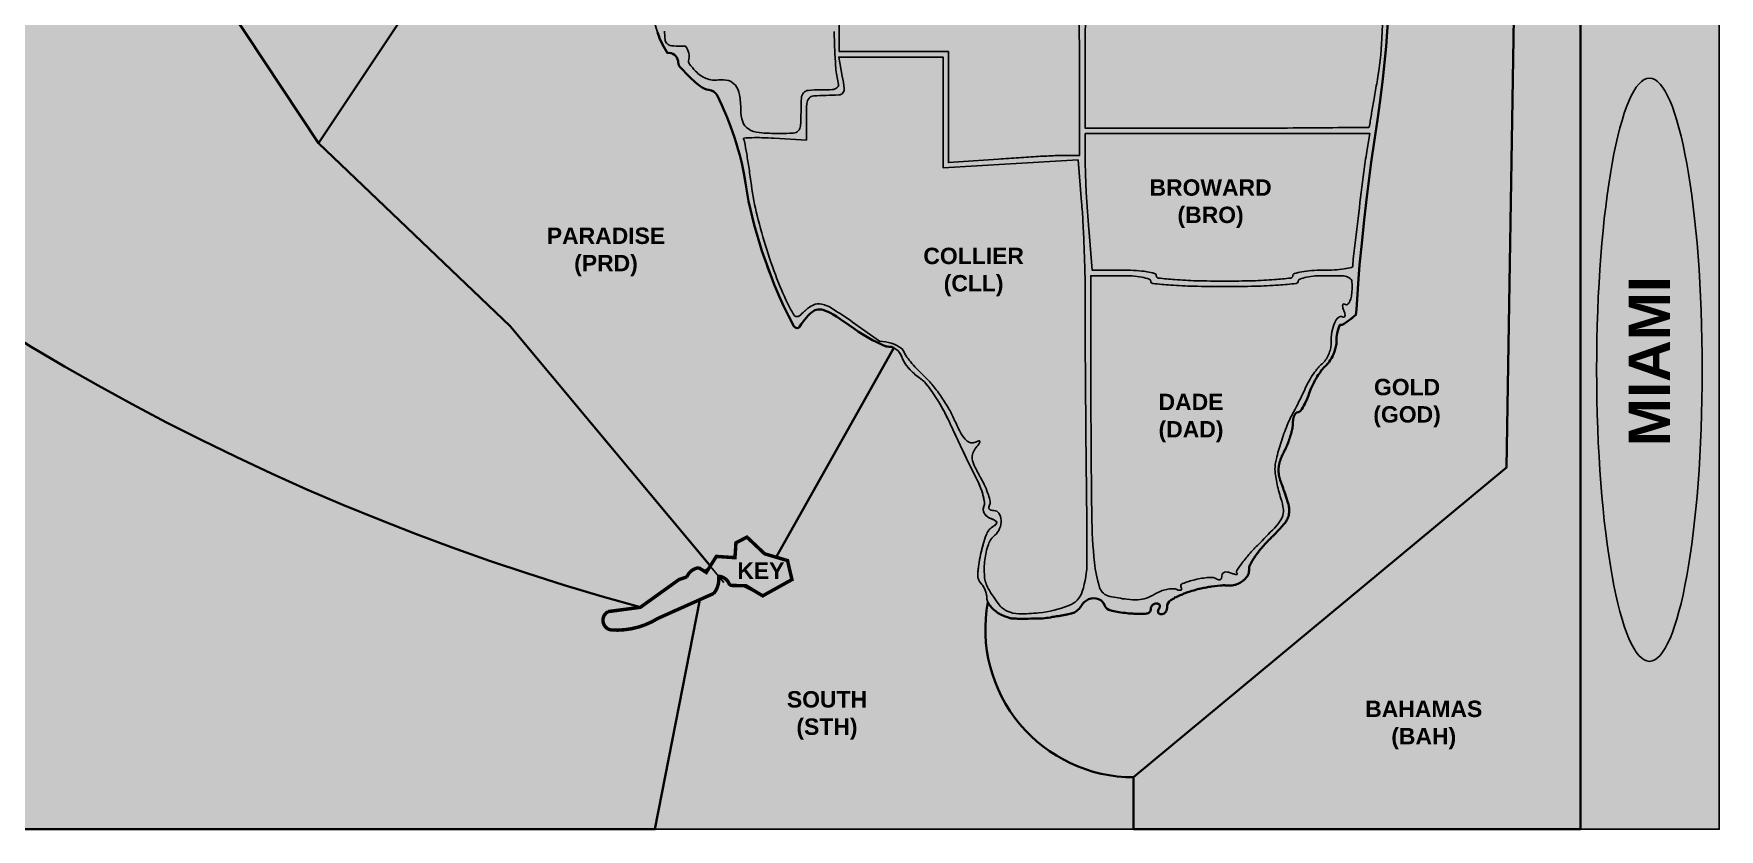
# Model space of a CAD drawing. Extents: x 472.3 to 496.5, y 396.9 to 416.9.
# Drawn here: x 484.22 to 496.44, y 396.87 to 402.64 of the extents above; entities that cross this region are included whole.
import ezdxf

# ---------------------------------------------------------------- set-up
doc = ezdxf.new("R2010")
doc.units = 0
doc.header["$MEASUREMENT"] = 0

msp = doc.modelspace()

# ---------------------------------------------------------------- hatches: boundary and pattern name
at = {"linetype": 'Continuous', "true_color": 0x000000}
h = msp.add_hatch(color=18, dxfattribs=at)
h.dxf.hatch_style = 1
h.paths.add_polyline_path([(473.446, 416.87), (472.439, 416.87), (472.439, 410.203), (473.446, 410.203)])
edge = h.paths.add_edge_path(flags=16)
edge.add_ellipse((472.951, 413.537), major_axis=(0, 2.115), ratio=0.180976, start_angle=0, end_angle=360)
h.paths.add_polyline_path([(496.439, 416.87), (495.433, 416.87), (495.433, 410.203), (496.439, 410.203)])
h.paths.add_polyline_path([(496.439, 410.203), (495.433, 410.203), (495.433, 403.537), (496.439, 403.537)])
h.paths.add_polyline_path([(473.446, 410.203), (472.439, 410.203), (472.439, 403.537), (473.446, 403.537)])
h.paths.add_polyline_path([(473.446, 403.537), (472.439, 403.537), (472.439, 396.87), (473.446, 396.87)])
h.paths.add_polyline_path([(496.439, 403.537), (495.433, 403.537), (495.433, 396.87), (496.439, 396.87)])
at = {"linetype": 'Continuous', "true_color": 0xadddf7}
h = msp.add_hatch(color=141, dxfattribs=at)
h.dxf.hatch_style = 1
h.paths.add_polyline_path([(472.439, 416.87), (496.439, 416.87), (496.439, 396.87), (472.439, 396.87)])
at = {"linetype": 'Continuous', "true_color": 0xf38a72}
h = msp.add_hatch(color=11, dxfattribs=at)
h.dxf.hatch_style = 1
edge = h.paths.add_edge_path()
edge.add_arc((492.335, 400.846), 0.0176, 179.9999, 263.9734)
edge.add_arc((492.765, 404.915), 4.109, 263.9733, 265.7637)
edge.add_arc((492.703, 404.087), 3.279, 265.7636, 268.7073)
edge.add_arc((492.852, 410.694), 9.888, 268.7074, 270)
edge.add_arc((492.852, 410.694), 9.888, 270, 271.2926)
edge.add_arc((493.001, 404.087), 3.279, 271.2927, 274.2364)
edge.add_arc((492.94, 404.915), 4.109, 274.2363, 276.0267)
edge.add_arc((493.37, 400.846), 0.0176, 276.0266, 360.0001)
edge.add_arc((493.404, 400.846), 0.0163, 108.4442, 180, ccw=False)
edge.add_arc((493.522, 400.49), 0.391, 101.275, 108.4443, ccw=False)
edge.add_arc((493.55, 400.352), 0.533, 94.3013, 101.275, ccw=False)
edge.add_arc((493.586, 399.87), 1.016, 90, 94.3013, ccw=False)
edge.add_arc((493.586, 397.273), 3.613, 87.964, 90, ccw=False)
edge.add_arc((493.711, 400.795), 0.0887, 58.5528, 87.9641, ccw=False)
edge.add_arc((493.737, 400.837), 0.0386, 4.446, 58.5528, ccw=False)
edge.add_arc((493.315, 400.804), 0.462, -4.3574, 4.446, ccw=False)
edge.add_arc((493.446, 400.794), 0.331, 348.1299, 355.6426, ccw=False)
edge.add_arc((493.642, 400.753), 0.13, 333.0858, 348.1299, ccw=False)
edge.add_arc((493.716, 400.716), 0.0476, 306.1882, 333.0858, ccw=False)
edge.add_arc((493.736, 400.688), 0.0136, 238.2827, 306.1882, ccw=False)
edge.add_arc((493.717, 400.657), 0.023, 58.2824, 91.352)
edge.add_arc((493.716, 400.672), 0.00779, 91.3519, 164.8277)
edge.add_arc((493.74, 400.666), 0.0324, 164.8279, 193.8806)
edge.add_arc((493.921, 400.711), 0.218, 193.8806, 200.9936)
edge.add_arc((493.527, 400.56), 0.203, 13.668, 20.9936, ccw=False)
edge.add_arc((493.686, 400.598), 0.0397, -10.9005, 13.668, ccw=False)
edge.add_arc((493.717, 400.592), 0.00827, 282.3893, 349.0994, ccw=False)
edge.add_arc((493.716, 400.598), 0.0145, 238.2825, 282.3893, ccw=False)
edge.add_arc((493.695, 400.565), 0.0252, 58.2826, 131.5637)
edge.add_arc((493.749, 400.504), 0.107, 131.5636, 156.8743)
edge.add_arc((493.906, 400.436), 0.278, 156.8743, 171.5394)
edge.add_arc((494.205, 400.392), 0.58, 171.5394, 180)
edge.add_arc((493.466, 400.392), 0.159, -14.1685, 0.0001, ccw=False)
edge.add_arc((493.379, 400.414), 0.249, 335.7176, 345.8315, ccw=False)
edge.add_arc((493.385, 400.411), 0.243, 325.5024, 335.7177, ccw=False)
edge.add_arc((493.473, 400.35), 0.135, 309.6696, 325.5024, ccw=False)
edge.add_arc((493.695, 400.083), 0.213, 129.6696, 140.7392)
edge.add_arc((494.055, 399.789), 0.678, 140.7391, 145.4127)
edge.add_arc((494.113, 399.749), 0.748, 145.4127, 149.9848)
edge.add_arc((493.956, 399.839), 0.567, 149.9847, 155.6134)
edge.add_arc((490.413, 401.445), 3.323, 334.6657, 335.6134, ccw=False)
edge.add_arc((489.888, 401.694), 3.905, 333.826, 334.6657, ccw=False)
edge.add_arc((490.25, 401.516), 3.501, 332.9826, 333.826, ccw=False)
edge.add_arc((492.674, 400.28), 0.78, 330.4113, 332.9826, ccw=False)
edge.add_arc((494.023, 399.514), 0.772, 150.4112, 158.1778)
edge.add_arc((495.079, 399.091), 1.909, 158.1778, 162.1262)
edge.add_arc((495.107, 399.082), 1.938, 162.1262, 165.8423)
edge.add_arc((493.53, 399.48), 0.312, 165.8423, 180.1709)
edge.add_arc((493.492, 399.48), 0.273, 180.171, 188.4393)
edge.add_arc((494.248, 399.592), 1.039, 188.4393, 191.5033)
edge.add_arc((494.364, 399.615), 1.156, 191.5034, 194.5213)
edge.add_arc((494.146, 399.559), 0.932, 194.5213, 198.0697)
edge.add_arc((492.854, 399.137), 0.428, 6.8601, 18.0696, ccw=False)
edge.add_arc((493.175, 399.176), 0.105, -25.0726, 6.86, ccw=False)
edge.add_arc((493.053, 399.233), 0.239, 317.0108, 334.9275, ccw=False)
edge.add_arc((489.682, 402.375), 4.848, 315, 317.0108, ccw=False)
edge.add_arc((494.567, 397.49), 2.061, 135, 137.9133)
edge.add_arc((493.823, 398.162), 1.059, 137.9133, 142.7091)
edge.add_arc((493.829, 398.157), 1.066, 142.709, 146.4318)
edge.add_arc((492.953, 398.739), 0.0149, 146.4317, 225.0001)
edge.add_arc((492.936, 398.722), 0.0089, -4.288, 44.9999, ccw=False)
edge.add_arc((492.941, 398.722), 0.00414, 270.0083, 355.712, ccw=False)
edge.add_arc((492.941, 398.772), 0.0544, 253.1886, 270.0084, ccw=False)
edge.add_arc((493.029, 399.062), 0.358, 249.0064, 253.1887, ccw=False)
edge.add_arc((492.851, 398.598), 0.139, 69.0063, 80.7845)
edge.add_arc((492.865, 398.687), 0.049, 80.7844, 106.4025)
edge.add_arc((492.859, 398.71), 0.0257, 106.4026, 144.5034)
edge.add_arc((492.861, 398.708), 0.0282, 144.5033, 180)
edge.add_arc((492.783, 398.708), 0.0492, 341.012, 360, ccw=False)
edge.add_arc((492.811, 398.699), 0.0203, 304.2719, 341.0119, ccw=False)
edge.add_arc((492.813, 398.696), 0.0169, 263.0181, 304.272, ccw=False)
edge.add_arc((492.815, 398.712), 0.0335, 238.2825, 263.018, ccw=False)
edge.add_arc((492.749, 398.606), 0.0918, 58.2825, 95.3699)
edge.add_arc((492.81, 397.957), 0.744, 95.37, 103.3176)
edge.add_arc((492.79, 398.038), 0.66, 103.3176, 111.5592)
edge.add_arc((492.555, 398.633), 0.0202, 111.5591, 211.7175)
edge.add_arc((492.521, 398.612), 0.0196, -2.028, 31.7173, ccw=False)
edge.add_arc((492.534, 398.612), 0.0073, 287.9068, 357.9723, ccw=False)
edge.add_arc((492.528, 398.63), 0.0264, 257.4389, 287.9066, ccw=False)
edge.add_arc((492.555, 398.75), 0.15, 249.0063, 257.439, ccw=False)
edge.add_arc((492.475, 398.544), 0.0714, 69.0064, 92.6439)
edge.add_arc((492.483, 398.384), 0.232, 92.6439, 102.4751)
edge.add_arc((492.493, 398.338), 0.279, 102.475, 111.6537)
edge.add_arc((492.489, 398.347), 0.269, 111.6537, 121.0936)
edge.add_arc((492.17, 398.876), 0.349, 289.4199, 301.0936, ccw=False)
edge.add_arc((492.212, 398.758), 0.223, 273.0961, 289.4199, ccw=False)
edge.add_arc((492.202, 398.934), 0.4, 261.7943, 273.096, ccw=False)
edge.add_arc((492.495, 400.966), 2.453, 258.8355, 261.7943, ccw=False)
edge.add_arc((492.039, 398.654), 0.0962, 197.7905, 258.8355, ccw=False)
edge.add_arc((492.797, 398.897), 0.892, 185.8775, 197.7905, ccw=False)
edge.add_arc((495.705, 399.196), 3.815, 180.7666, 185.8775, ccw=False)
edge.add_arc((558.553, 400.037), 66.67, 180.13082, 180.76657, ccw=False)
edge.add_line((491.884, 399.885), (491.882, 400.885))
edge.add_line((491.882, 400.885), (492.1, 400.885))
edge.add_arc((492.1, 399.663), 1.222, 86.0802, 90, ccw=False)
edge.add_arc((492.14, 400.247), 0.637, 79.6951, 86.0803, ccw=False)
edge.add_arc((492.164, 400.382), 0.5, 73.5129, 79.6952, ccw=False)
edge.add_arc((492.301, 400.846), 0.0162, 0, 73.513, ccw=False)
edge = h.paths.add_edge_path()
edge.add_arc((497.587, 401.165), 3.754, 170.4694, 172.746)
edge.add_arc((544.976, 395.133), 51.526, 172.746, 173.0815)
edge.add_arc((602.941, 388.1), 109.916, 173.08147, 173.24694)
edge.add_arc((494.369, 400.956), 0.586, 173.247, 180)
edge.add_arc((493.771, 400.956), 0.0124, 282.043, 359.9999, ccw=False)
edge.add_arc((493.61, 401.713), 0.787, 278.0334, 282.043, ccw=False)
edge.add_arc((493.606, 401.737), 0.811, 273.038, 278.0334, ccw=False)
edge.add_arc((493.566, 402.502), 1.576, 269.9999, 273.038, ccw=False)
edge.add_arc((493.566, 399.703), 1.222, 90, 93.9198)
edge.add_arc((493.526, 400.287), 0.637, 93.9197, 100.3049)
edge.add_arc((493.501, 400.422), 0.5, 100.3048, 106.4871)
edge.add_arc((493.364, 400.885), 0.0162, 106.487, 180)
edge.add_arc((493.33, 400.885), 0.0175, 276.6, 359.9999, ccw=False)
edge.add_arc((492.946, 404.206), 3.36, 274.5739, 276.6001, ccw=False)
edge.add_arc((492.988, 403.681), 2.834, 271.4143, 274.5739, ccw=False)
edge.add_arc((492.852, 409.173), 8.327, 270, 271.4143, ccw=False)
edge.add_arc((492.852, 409.173), 8.327, 268.5857, 270, ccw=False)
edge.add_arc((492.717, 403.681), 2.834, 265.4261, 268.5857, ccw=False)
edge.add_arc((492.759, 404.206), 3.36, 263.3999, 265.4261, ccw=False)
edge.add_arc((492.375, 400.885), 0.0175, 180.0001, 263.4, ccw=False)
edge.add_arc((492.341, 400.885), 0.0162, 0.0001, 74.6433)
edge.add_arc((492.191, 400.341), 0.581, 74.6432, 80.3049)
edge.add_arc((492.169, 400.209), 0.715, 80.3049, 86.3482)
edge.add_arc((492.125, 399.524), 1.401, 86.3483, 90)
edge.add_line((492.125, 400.925), (491.893, 400.925))
edge.add_line((491.893, 400.925), (491.868, 401.228))
edge.add_arc((499.037, 401.834), 7.195, 183.7925, 184.8318, ccw=False)
edge.add_arc((501.536, 402), 9.7, 182.9617, 183.7925, ccw=False)
edge.add_arc((500.721, 401.958), 8.883, 182.1221, 182.9618, ccw=False)
edge.add_arc((494.399, 401.724), 2.557, 180, 182.122, ccw=False)
edge.add_line((491.842, 401.724), (491.842, 401.916))
edge.add_line((491.842, 401.916), (492.874, 401.916))
edge.add_line((492.874, 401.916), (493.906, 401.916))
edge.add_line((493.906, 401.916), (493.884, 401.787))
edge = h.paths.add_edge_path()
edge.add_line((491.842, 400.41), (491.849, 399.489))
edge.add_arc((452.616, 398.808), 39.239, 0.0001, 0.9938, ccw=False)
edge.add_arc((491.171, 398.808), 0.685, -18.1388, 0.0002, ccw=False)
edge.add_arc((491.665, 398.646), 0.165, 291.0004, 341.8613, ccw=False)
edge.add_arc((491.419, 399.287), 0.851, 275.8926, 291.0004, ccw=False)
edge.add_arc((491.364, 399.817), 1.384, 269.8775, 275.8926, ccw=False)
edge.add_arc((491.361, 398.627), 0.194, 244.2807, 269.8775, ccw=False)
edge.add_arc((491.354, 398.611), 0.176, 216.9274, 244.2807, ccw=False)
edge.add_arc((492.049, 399.134), 1.046, 209.5995, 216.9274, ccw=False)
edge.add_arc((491.325, 398.723), 0.214, 184.8195, 209.5994, ccw=False)
edge.add_arc((491.688, 398.753), 0.578, 173.0188, 184.8195, ccw=False)
edge.add_arc((491.671, 398.755), 0.56, 161.1666, 173.0188, ccw=False)
edge.add_arc((491.282, 398.888), 0.149, 129.4822, 161.1666, ccw=False)
edge.add_arc((491.108, 399.099), 0.123, 309.4822, 337.5356)
edge.add_arc((491.088, 399.107), 0.145, 337.5357, 362.3758)
edge.add_arc((491.14, 399.109), 0.0935, 2.3758, 34.661)
edge.add_arc((491.179, 399.136), 0.0453, 34.661, 90.0001)
edge.add_arc((491.179, 399.246), 0.0641, 252.5139, 270, ccw=False)
edge.add_arc((491.168, 399.209), 0.0253, 217.5415, 252.5138, ccw=False)
edge.add_arc((491.162, 399.205), 0.0187, 175.2899, 217.5416, ccw=False)
edge.add_arc((491.178, 399.204), 0.0341, 148.2825, 175.29, ccw=False)
edge.add_arc((491.12, 399.239), 0.0341, 328.2826, 371.3432)
edge.add_arc((490.714, 399.158), 0.447, 11.3431, 17.8955)
edge.add_arc((490.612, 399.125), 0.555, 17.8955, 24.4747)
edge.add_arc((490.361, 399.011), 0.831, 24.4748, 29.3373)
edge.add_arc((492.505, 400.216), 1.629, 205.9127, 209.3373, ccw=False)
edge.add_arc((491.214, 399.589), 0.193, 189.4663, 205.9126, ccw=False)
edge.add_arc((491.105, 399.57), 0.0824, 161.0468, 189.4663, ccw=False)
edge.add_arc((491.145, 399.556), 0.126, 140.3098, 161.0468, ccw=False)
edge.add_arc((489.934, 400.562), 1.449, 320.3098, 322.1052)
edge.add_arc((491.067, 399.68), 0.0125, 322.1052, 375.0484)
edge.add_arc((491.074, 399.681), 0.00567, 15.0483, 107.6754)
edge.add_arc((491.26, 399.098), 0.618, 107.6755, 110.9936)
edge.add_arc((491.022, 399.717), 0.0451, 247.1145, 290.9936, ccw=False)
edge.add_arc((491.04, 399.759), 0.0906, 221.0378, 247.1146, ccw=False)
edge.add_arc((491.174, 399.875), 0.268, 207.4248, 221.0378, ccw=False)
edge.add_arc((492.306, 400.463), 1.543, 203.6997, 207.4248, ccw=False)
edge.add_arc((490.168, 399.524), 0.792, 23.6998, 30.4056)
edge.add_arc((489.655, 399.223), 1.386, 30.4055, 34.8138)
edge.add_arc((489.686, 399.245), 1.349, 34.8137, 39.2524)
edge.add_arc((490.256, 399.71), 0.613, 39.2524, 47.2607)
edge.add_arc((491.495, 401.051), 1.213, 223.7834, 227.2608, ccw=False)
edge.add_arc((491.219, 400.787), 0.831, 219.1657, 223.7834, ccw=False)
edge.add_arc((491.168, 400.746), 0.766, 215.0683, 219.1656, ccw=False)
edge.add_arc((490.125, 400.106), 0.462, 25.5445, 32.5753)
edge.add_arc((490.346, 400.124), 0.286, 53.9497, 89.1192)
edge.add_line((490.35, 400.41), (490.155, 400.549))
edge.add_arc((488.243, 397.859), 3.3, 54.5882, 57.5993)
edge.add_arc((489.876, 400.433), 0.252, 57.5993, 77.3558)
edge.add_arc((489.91, 400.586), 0.0953, 77.3559, 115.1812)
edge.add_arc((489.966, 400.467), 0.227, 115.1812, 135)
edge.add_arc((489.445, 400.988), 0.511, 309.5418, 315, ccw=False)
edge.add_arc((489.752, 400.616), 0.0278, 264.1864, 309.5418, ccw=False)
edge.add_arc((489.752, 400.612), 0.0244, 214.3914, 264.1863, ccw=False)
edge.add_arc((490.049, 400.816), 0.384, 207.7149, 214.3914, ccw=False)
edge.add_arc((491.455, 401.554), 1.973, 201.4397, 207.715, ccw=False)
edge.add_arc((493.163, 402.225), 3.807, 197.6027, 201.4397, ccw=False)
edge.add_arc((493.204, 402.238), 3.851, 193.7784, 197.6027, ccw=False)
edge.add_arc((491.579, 401.84), 2.178, 187.9183, 193.7784, ccw=False)
edge.add_arc((478.765, 400.057), 10.76, 7.9184, 8.5766)
edge.add_arc((483.25, 400.734), 6.225, 8.5766, 9.5683)
edge.add_arc((476.733, 399.635), 12.833, 9.5683, 9.9794)
edge.add_arc((489.327, 401.851), 0.0458, 9.9793, 31.9459)
edge.add_arc((489.37, 401.878), 0.00498, 94.0976, 211.946, ccw=False)
edge.add_arc((489.47, 400.483), 1.404, 91.8133, 94.0975, ccw=False)
edge.add_arc((489.466, 400.621), 1.266, 88.5241, 91.8133, ccw=False)
edge.add_arc((489.426, 399.066), 2.821, 86.7173, 88.5242, ccw=False)
edge.add_line((489.587, 401.882), (489.821, 401.869))
edge.add_line((489.821, 401.869), (489.821, 402.031))
edge.add_arc((491.535, 402.031), 1.713, 176.544, 180, ccw=False)
edge.add_arc((489.887, 402.131), 0.0625, 138.5487, 176.5441, ccw=False)
edge.add_arc((489.879, 402.138), 0.0517, 94.8558, 138.5487, ccw=False)
edge.add_arc((489.964, 401.129), 1.064, 90.0001, 94.8557, ccw=False)
edge.add_arc((489.964, 403.686), 1.493, 270, 273.5299)
edge.add_arc((490.054, 402.238), 0.0421, 273.5299, 319.829)
edge.add_arc((490.054, 402.237), 0.0411, 319.8291, 366.9531)
edge.add_arc((488.693, 402.071), 1.413, 6.9532, 10.6253)
edge.add_line((490.081, 402.332), (490.055, 402.47))
edge.add_line((490.055, 402.47), (490.434, 402.47))
edge.add_line((490.434, 402.47), (490.812, 402.47))
edge.add_line((490.812, 402.47), (490.812, 402.069))
edge.add_line((490.812, 402.069), (490.812, 401.668))
edge.add_line((490.812, 401.668), (491.301, 401.697))
edge.add_line((491.301, 401.697), (491.79, 401.725))
edge.add_line((491.79, 401.725), (491.816, 401.418))
edge.add_arc((486.96, 401.008), 4.873, 3.1505, 4.8317, ccw=False)
edge.add_arc((480.454, 400.649), 11.389, 2.2589, 3.1505, ccw=False)
edge.add_arc((480.133, 400.637), 11.71, 1.3721, 2.259, ccw=False)
edge.add_arc((485.304, 400.761), 6.538, 0, 1.3721, ccw=False)
edge.add_line((491.842, 400.761), (491.842, 400.41))
h = msp.add_hatch(color=11, dxfattribs=at)
h.dxf.hatch_style = 1
edge = h.paths.add_edge_path()
edge.add_ellipse((495.933, 400.203), major_axis=(0, 2.115), ratio=0.180976, start_angle=0, end_angle=360)
at = {"linetype": 'Continuous', "true_color": 0xf8d731}
h = msp.add_hatch(color=40, dxfattribs=at)
h.dxf.hatch_style = 1
h.paths.add_polyline_path([(493.289, 401.508), (493.442, 401.508), (493.489, 401.654), (493.537, 401.508), (493.69, 401.508), (493.566, 401.418), (493.613, 401.273), (493.489, 401.363), (493.365, 401.273), (493.413, 401.418)])
at = {"linetype": 'Continuous', "true_color": 0x000000}
h = msp.add_hatch(color=18, dxfattribs=at)
h.dxf.hatch_style = 1
h.paths.add_polyline_path([(493.489, 401.576), (493.519, 401.485), (493.615, 401.485), (493.537, 401.429), (493.567, 401.338), (493.489, 401.394), (493.412, 401.338), (493.441, 401.429), (493.364, 401.485), (493.46, 401.485)])
at = {"linetype": 'Continuous', "true_color": 0xf8d731}
h = msp.add_hatch(color=40, dxfattribs=at)
h.dxf.hatch_style = 1
h.paths.add_polyline_path([(489.559, 401.325), (489.712, 401.325), (489.759, 401.471), (489.807, 401.325), (489.96, 401.325), (489.836, 401.235), (489.883, 401.09), (489.759, 401.179), (489.635, 401.089), (489.683, 401.235)])
at = {"linetype": 'Continuous', "true_color": 0x000000}
h = msp.add_hatch(color=18, dxfattribs=at)
h.dxf.hatch_style = 1
h.paths.add_polyline_path([(489.759, 401.393), (489.789, 401.302), (489.885, 401.302), (489.807, 401.245), (489.837, 401.154), (489.759, 401.211), (489.682, 401.154), (489.711, 401.245), (489.634, 401.302), (489.73, 401.302)])
at = {"linetype": 'Continuous', "true_color": 0xf8d731}
h = msp.add_hatch(color=40, dxfattribs=at)
h.dxf.hatch_style = 1
h.paths.add_polyline_path([(493.06, 400.559), (493.213, 400.559), (493.261, 400.704), (493.308, 400.559), (493.461, 400.559), (493.337, 400.469), (493.384, 400.323), (493.261, 400.413), (493.137, 400.323), (493.184, 400.469)])
at = {"linetype": 'Continuous', "true_color": 0x000000}
h = msp.add_hatch(color=18, dxfattribs=at)
h.dxf.hatch_style = 1
h.paths.add_polyline_path([(493.261, 400.626), (493.29, 400.535), (493.386, 400.535), (493.309, 400.479), (493.338, 400.388), (493.261, 400.444), (493.183, 400.388), (493.213, 400.479), (493.136, 400.535), (493.231, 400.535)])
at = {"linetype": 'Continuous', "true_color": 0xc4a484}
h = msp.add_hatch(color=33, dxfattribs=at)
h.dxf.hatch_style = 1
h.paths.add_polyline_path([(489.504, 398.563), (489.716, 398.681), (489.684, 398.819), (489.518, 398.868), (489.39, 398.989), (489.31, 398.948), (489.303, 398.84), (489.168, 398.849), (489.095, 398.733), (489.04, 398.767, 0.268892), (488.954, 398.7), (488.897, 398.681), (488.617, 398.48), (488.384, 398.449, 0.697798), (488.402, 398.316, 0.159698), (488.745, 398.4), (489.15, 398.581, 0.195714), (489.185, 398.705, -0.318936), (489.265, 398.639), (489.383, 398.636)])
at = {"linetype": 'Continuous', "true_color": 0xf8d731}
h = msp.add_hatch(color=40, dxfattribs=at)
h.dxf.hatch_style = 1
h.paths.add_polyline_path([(488.89, 398.717), (489.043, 398.717), (489.09, 398.863), (489.138, 398.717), (489.291, 398.717), (489.167, 398.627), (489.214, 398.482), (489.09, 398.572), (488.966, 398.482), (489.014, 398.627)])
at = {"linetype": 'Continuous', "true_color": 0x000000}
h = msp.add_hatch(color=18, dxfattribs=at)
h.dxf.hatch_style = 1
h.paths.add_polyline_path([(489.09, 398.785), (489.12, 398.694), (489.216, 398.694), (489.138, 398.638), (489.168, 398.547), (489.09, 398.603), (489.013, 398.547), (489.042, 398.638), (488.965, 398.694), (489.061, 398.694)])

# ---------------------------------------------------------------- linework, layer by layer
at = {"color": 18, "linetype": 'Continuous', "true_color": 0x000000}
msp.add_line((495.433, 416.87), (495.433, 396.87), dxfattribs=at)
for points in [[(472.439, 396.87), (472.439, 416.87), (496.439, 416.87), (496.439, 396.87)], [(472.439, 416.87), (496.439, 416.87), (496.439, 396.87), (472.439, 396.87)]]:
    msp.add_lwpolyline(points, close=True, dxfattribs=at)
at = {"color": 18, "linetype": 'Continuous', "lineweight": 35, "true_color": 0x000000, "flags": 128}
for points in [[(476.385, 410.607, 0.262934), (488.617, 398.48), (488.384, 398.449), (488.36, 398.428), (488.352, 398.414), (488.348, 398.4), (488.347, 398.376), (488.355, 398.351), (488.371, 398.332), (488.384, 398.323), (488.412, 398.313), (488.43, 398.315), (488.466, 398.315), (488.555, 398.325), (488.583, 398.329), (488.628, 398.347), (488.691, 398.373), (488.768, 398.411), (488.803, 398.428), (488.86, 398.456), (488.953, 398.495), (489.048, 398.535), (489.048, 398.535), (488.723, 396.87), (473.446, 396.87)], [(476.385, 410.607, 0.262934), (488.617, 398.48), (488.632, 398.491), (488.658, 398.51), (488.711, 398.547), (488.776, 398.594), (488.824, 398.629), (488.875, 398.665), (488.897, 398.681), (488.917, 398.688), (488.954, 398.7), (488.966, 398.728), (488.988, 398.744), (488.999, 398.752), (489.009, 398.758), (489.023, 398.763), (489.038, 398.763), (489.047, 398.763), (489.083, 398.742), (489.117, 398.764), (489.129, 398.774), (489.116, 398.79), (488.243, 399.836), (487.747, 400.429), (487.672, 400.519), (486.283, 401.847), (482.849, 407.029)], [(488.742, 402.648), (488.75, 402.625), (488.757, 402.608), (488.778, 402.562), (488.813, 402.499, -0.445894), (488.89, 402.441, 0.152853), (488.902, 402.402), (488.975, 402.325), (489.018, 402.287), (489.051, 402.26, 0.140845), (489.113, 402.233, -0.219398), (489.174, 402.194), (489.208, 402.123), (489.246, 402.033), (489.271, 401.969), (489.3, 401.887), (489.312, 401.848), (489.327, 401.797), (489.338, 401.759), (489.352, 401.702), (489.368, 401.628), (489.38, 401.558), (489.384, 401.528), (489.402, 401.425), (489.441, 401.253), (489.497, 401.066), (489.587, 400.82), (489.623, 400.736), (489.655, 400.666), (489.69, 400.594), (489.73, 400.52), (489.738, 400.511, 0.473848), (489.77, 400.514), (489.784, 400.533), (489.81, 400.568), (489.821, 400.583), (489.834, 400.597), (489.845, 400.608), (489.857, 400.618), (489.873, 400.629), (489.882, 400.634), (489.891, 400.637), (489.906, 400.64), (489.915, 400.641), (489.931, 400.639), (489.941, 400.637), (489.959, 400.631), (489.979, 400.624), (489.999, 400.613), (490.016, 400.603), (490.038, 400.589), (490.064, 400.571), (490.131, 400.526), (490.162, 400.504), (490.199, 400.479), (490.258, 400.442), (490.301, 400.418), (490.357, 400.39), (490.375, 400.381), (490.389, 400.376), (490.4, 400.372), (490.411, 400.371), (490.42, 400.37), (490.427, 400.37), (490.437, 400.368), (490.443, 400.367), (490.448, 400.364), (490.454, 400.361), (489.601, 398.844), (489.518, 398.868), (489.39, 398.989), (489.31, 398.948), (489.303, 398.84), (489.168, 398.849), (489.122, 398.782), (487.672, 400.519), (486.283, 401.847), (486.283, 401.847), (487.756, 404.056)], [(494.038, 402.762), (494.023, 402.547), (494, 402.312), (493.981, 402.155), (493.962, 402.016), (493.939, 401.87), (493.916, 401.709), (493.884, 401.456), (493.865, 401.29), (493.847, 401.119), (493.832, 400.965), (493.821, 400.826), (493.808, 400.639), (493.805, 400.6), (493.757, 400.562), (493.723, 400.539), (493.705, 400.529), (493.689, 400.529), (493.682, 400.509), (493.676, 400.496), (493.669, 400.469), (493.665, 400.438), (493.665, 400.416), (493.663, 400.392), (493.661, 400.38), (493.658, 400.363), (493.654, 400.351), (493.649, 400.335), (493.642, 400.316), (493.638, 400.307), (493.634, 400.298), (493.627, 400.286), (493.619, 400.273), (493.611, 400.26), (493.608, 400.256), (493.603, 400.25), (493.597, 400.243), (493.588, 400.234), (493.578, 400.225), (493.569, 400.216), (493.562, 400.207), (493.554, 400.197), (493.545, 400.184), (493.538, 400.174), (493.532, 400.165), (493.524, 400.153), (493.519, 400.144), (493.516, 400.139), (493.508, 400.125), (493.499, 400.107), (493.488, 400.085), (493.478, 400.064), (493.467, 400.034), (493.461, 400.017), (493.452, 399.993), (493.448, 399.984), (493.44, 399.967), (493.435, 399.956), (493.428, 399.943), (493.42, 399.93), (493.413, 399.917), (493.405, 399.908), (493.401, 399.903), (493.399, 399.9), (493.397, 399.899), (493.394, 399.897), (493.39, 399.896), (493.387, 399.895), (493.386, 399.895), (493.384, 399.895), (493.383, 399.895), (493.381, 399.895), (493.379, 399.894), (493.378, 399.894), (493.377, 399.893), (493.375, 399.893), (493.374, 399.892), (493.373, 399.891), (493.372, 399.89), (493.371, 399.89), (493.37, 399.889), (493.369, 399.888), (493.368, 399.887), (493.367, 399.886), (493.367, 399.885), (493.366, 399.883), (493.365, 399.882), (493.364, 399.881), (493.364, 399.88), (493.363, 399.879), (493.362, 399.878), (493.361, 399.877), (493.361, 399.875), (493.36, 399.874), (493.36, 399.874), (493.359, 399.873), (493.359, 399.872), (493.358, 399.871), (493.358, 399.87), (493.357, 399.869), (493.357, 399.867), (493.356, 399.866), (493.355, 399.864), (493.355, 399.862), (493.354, 399.86), (493.354, 399.859), (493.354, 399.858), (493.353, 399.857), (493.352, 399.854), (493.352, 399.853), (493.352, 399.851), (493.351, 399.849), (493.351, 399.848), (493.351, 399.846), (493.35, 399.846), (493.35, 399.845), (493.35, 399.844), (493.35, 399.843), (493.35, 399.842), (493.35, 399.841), (493.35, 399.84), (493.349, 399.839), (493.349, 399.838), (493.349, 399.837), (493.349, 399.836), (493.349, 399.835), (493.349, 399.834), (493.349, 399.832), (493.348, 399.831), (493.348, 399.83), (493.348, 399.829), (493.348, 399.828), (493.348, 399.826), (493.348, 399.826), (493.348, 399.824), (493.348, 399.823), (493.348, 399.822), (493.348, 399.821), (493.348, 399.82), (493.348, 399.819), (493.348, 399.818), (493.348, 399.816), (493.348, 399.815), (493.348, 399.814), (493.348, 399.812), (493.348, 399.81), (493.348, 399.809), (493.347, 399.807), (493.347, 399.806), (493.347, 399.805), (493.347, 399.805), (493.347, 399.804), (493.347, 399.802), (493.347, 399.801), (493.347, 399.8), (493.347, 399.798), (493.347, 399.797), (493.347, 399.796), (493.347, 399.795), (493.347, 399.794), (493.346, 399.792), (493.346, 399.79), (493.346, 399.789), (493.346, 399.788), (493.346, 399.787), (493.346, 399.786), (493.345, 399.785), (493.345, 399.784), (493.345, 399.783), (493.345, 399.781), (493.345, 399.78), (493.344, 399.779), (493.344, 399.778), (493.344, 399.777), (493.344, 399.776), (493.344, 399.775), (493.343, 399.774), (493.343, 399.773), (493.343, 399.772), (493.343, 399.771), (493.342, 399.77), (493.342, 399.769), (493.342, 399.768), (493.342, 399.767), (493.341, 399.764), (493.341, 399.762), (493.34, 399.761), (493.34, 399.76), (493.34, 399.759), (493.34, 399.758), (493.339, 399.757), (493.339, 399.756), (493.339, 399.755), (493.339, 399.754), (493.338, 399.753), (493.338, 399.752), (493.338, 399.75), (493.337, 399.748), (493.337, 399.747), (493.335, 399.742), (493.335, 399.739), (493.333, 399.734), (493.332, 399.729), (493.331, 399.725), (493.329, 399.721), (493.327, 399.715), (493.326, 399.712), (493.325, 399.707), (493.322, 399.699), (493.32, 399.692), (493.317, 399.686), (493.315, 399.679), (493.313, 399.673), (493.309, 399.664), (493.306, 399.657), (493.304, 399.651), (493.302, 399.647), (493.301, 399.644), (493.299, 399.641), (493.299, 399.639), (493.296, 399.633), (493.295, 399.632), (493.294, 399.629), (493.291, 399.623), (493.289, 399.62), (493.288, 399.617), (493.284, 399.61), (493.282, 399.605), (493.28, 399.602), (493.279, 399.599), (493.276, 399.592), (493.275, 399.59), (493.273, 399.586), (493.271, 399.583), (493.268, 399.576), (493.267, 399.574), (493.266, 399.57), (493.263, 399.564), (493.261, 399.559), (493.259, 399.553), (493.257, 399.547), (493.256, 399.545), (493.255, 399.542), (493.254, 399.539), (493.253, 399.536), (493.253, 399.534), (493.252, 399.532), (493.251, 399.529), (493.251, 399.527), (493.25, 399.525), (493.25, 399.523), (493.249, 399.52), (493.248, 399.517), (493.248, 399.515), (493.248, 399.513), (493.247, 399.511), (493.247, 399.508), (493.246, 399.505), (493.246, 399.502), (493.245, 399.499), (493.245, 399.497), (493.245, 399.496), (493.245, 399.494), (493.244, 399.491), (493.244, 399.488), (493.244, 399.486), (493.244, 399.484), (493.244, 399.481), (493.244, 399.48), (493.244, 399.477), (493.244, 399.473), (493.244, 399.471), (493.244, 399.468), (493.244, 399.466), (493.244, 399.464), (493.244, 399.46), (493.244, 399.457), (493.245, 399.452), (493.246, 399.448), (493.246, 399.445), (493.246, 399.443), (493.247, 399.441), (493.247, 399.439), (493.247, 399.437), (493.248, 399.433), (493.249, 399.43), (493.249, 399.427), (493.25, 399.424), (493.251, 399.421), (493.251, 399.418), (493.252, 399.416), (493.253, 399.414), (493.254, 399.41), (493.255, 399.406), (493.255, 399.403), (493.256, 399.401), (493.258, 399.396), (493.259, 399.392), (493.26, 399.389), (493.262, 399.386), (493.262, 399.383), (493.264, 399.38), (493.265, 399.377), (493.266, 399.373), (493.267, 399.37), (493.269, 399.365), (493.277, 399.343), (493.278, 399.341), (493.278, 399.34), (493.279, 399.337), (493.281, 399.332), (493.283, 399.327), (493.284, 399.322), (493.287, 399.314), (493.289, 399.31), (493.29, 399.304), (493.292, 399.3), (493.289, 399.31), (493.298, 399.28), (493.311, 399.24), (493.315, 399.227), (493.319, 399.21), (493.321, 399.2), (493.321, 399.192), (493.321, 399.175), (493.321, 399.167), (493.319, 399.156), (493.318, 399.148), (493.315, 399.138), (493.312, 399.129), (493.309, 399.122), (493.305, 399.114), (493.302, 399.109), (493.299, 399.103), (493.297, 399.1), (493.294, 399.096), (493.288, 399.089), (493.28, 399.08), (493.272, 399.07), (493.265, 399.063), (493.258, 399.055), (493.253, 399.05), (493.247, 399.043), (493.242, 399.038), (493.235, 399.03), (493.226, 399.021), (493.219, 399.014), (493.207, 399.001), (493.202, 398.996), (493.191, 398.986), (493.188, 398.982), (493.18, 398.975), (493.178, 398.973), (493.175, 398.969), (493.169, 398.964), (493.164, 398.958), (493.158, 398.952), (493.151, 398.944), (493.145, 398.937), (493.137, 398.928), (493.128, 398.919), (493.124, 398.914), (493.117, 398.906), (493.111, 398.899), (493.106, 398.892), (493.102, 398.886), (493.095, 398.878), (493.09, 398.871), (493.086, 398.866), (493.082, 398.86), (493.077, 398.853), (493.073, 398.848), (493.069, 398.841), (493.065, 398.835), (493.061, 398.83), (493.058, 398.824), (493.055, 398.819), (493.051, 398.812), (493.047, 398.806), (493.045, 398.803), (493.042, 398.797), (493.04, 398.794), (493.037, 398.789), (493.036, 398.785), (493.033, 398.779), (493.032, 398.773), (493.031, 398.767), (493.03, 398.762), (493.03, 398.755), (493.03, 398.746), (493.029, 398.739), (493.029, 398.731), (493.028, 398.725), (493.027, 398.723), (493.024, 398.717), (493.021, 398.712), (493.018, 398.707), (493.014, 398.701), (493.009, 398.695), (493.004, 398.689), (492.999, 398.684), (492.993, 398.678), (492.988, 398.674), (492.982, 398.669), (492.969, 398.66), (492.959, 398.655), (492.95, 398.65), (492.942, 398.647), (492.936, 398.645), (492.931, 398.644), (492.926, 398.642), (492.918, 398.64), (492.908, 398.639), (492.898, 398.638), (492.89, 398.637), (492.884, 398.637), (492.877, 398.638), (492.869, 398.639), (492.861, 398.639), (492.857, 398.639), (492.851, 398.64), (492.845, 398.64), (492.835, 398.639), (492.823, 398.638), (492.802, 398.636), (492.781, 398.634), (492.759, 398.631), (492.747, 398.629), (492.739, 398.628), (492.729, 398.626), (492.721, 398.624), (492.709, 398.622), (492.702, 398.621), (492.69, 398.618), (492.683, 398.617), (492.672, 398.614), (492.665, 398.613), (492.657, 398.611), (492.65, 398.609), (492.636, 398.605), (492.629, 398.603), (492.616, 398.599), (492.607, 398.596), (492.596, 398.593), (492.585, 398.589), (492.566, 398.582), (492.557, 398.579), (492.547, 398.574), (492.538, 398.571), (492.53, 398.567), (492.521, 398.563), (492.512, 398.558), (492.502, 398.553), (492.49, 398.55), (492.49, 398.547), (492.484, 398.543), (492.476, 398.539), (492.468, 398.534), (492.462, 398.531, 0.271092), (492.436, 398.484), (492.436, 398.477), (492.436, 398.473), (492.435, 398.47), (492.434, 398.468), (492.433, 398.463), (492.432, 398.459), (492.431, 398.456), (492.429, 398.453), (492.428, 398.45), (492.426, 398.448), (492.426, 398.447), (492.424, 398.445), (492.419, 398.44), (492.415, 398.436), (492.408, 398.432, -0.250296), (492.377, 398.434, -0.328907), (492.371, 398.456), (492.374, 398.463), (492.377, 398.468), (492.378, 398.471), (492.381, 398.476), (492.382, 398.479), (492.383, 398.483, 0.30498), (492.378, 398.502, 0.270279), (492.351, 398.507, 0.035288), (492.336, 398.501, 0.194731), (492.322, 398.485, -0.045246), (492.321, 398.483, 0.09776), (492.319, 398.477), (492.318, 398.472), (492.317, 398.467), (492.317, 398.464), (492.316, 398.458), (492.315, 398.454), (492.313, 398.45), (492.311, 398.447), (492.308, 398.444), (492.308, 398.444), (492.307, 398.443), (492.305, 398.441), (492.303, 398.439), (492.301, 398.438), (492.298, 398.437), (492.295, 398.435), (492.29, 398.434), (492.286, 398.434), (492.278, 398.433), (492.271, 398.433), (492.266, 398.433), (492.257, 398.433), (492.251, 398.433), (492.246, 398.432), (492.242, 398.432), (492.237, 398.432), (492.23, 398.432), (492.223, 398.433), (492.216, 398.433), (492.209, 398.433), (492.204, 398.433), (492.198, 398.433), (492.187, 398.434), (492.181, 398.436), (492.171, 398.435), (492.163, 398.436), (492.159, 398.436), (492.131, 398.439), (492.114, 398.441), (492.086, 398.445), (492.063, 398.449), (492.038, 398.454), (492.014, 398.462), (492.001, 398.47), (491.995, 398.476), (491.988, 398.487), (491.983, 398.496), (491.978, 398.508), (491.963, 398.525), (491.956, 398.531, 0.391467), (491.823, 398.504, -0.133614), (491.764, 398.443, -0.063066), (491.755, 398.439, 0.022272), (491.747, 398.437, -0.058472), (491.74, 398.435, 0.038147), (491.722, 398.431, -0.042033), (491.715, 398.429, 0.039303), (491.705, 398.427, -0.042748), (491.694, 398.425, 0.037066), (491.669, 398.42, -0.044939), (491.645, 398.416, 0.03475), (491.605, 398.41, -0.05947), (491.491, 398.399, 0.025845), (491.406, 398.396, -0.045839), (491.373, 398.396, 0.026697), (491.331, 398.398, -0.095653), (491.286, 398.406), (491.28, 398.408), (491.272, 398.41), (491.263, 398.413), (491.252, 398.417), (491.245, 398.421), (491.235, 398.425), (491.229, 398.428), (491.222, 398.432), (491.212, 398.438), (491.205, 398.443), (491.196, 398.449), (491.186, 398.457), (491.177, 398.465), (491.166, 398.476), (491.156, 398.488), (491.151, 398.494), (491.142, 398.507), (491.138, 398.513), (491.136, 398.518), (491.136, 398.518, 0.468928), (492.193, 397.247), (494.897, 399.495), (494.953, 402.905)]]:
    msp.add_lwpolyline(points, format="xyb", dxfattribs=at)
at = {"color": 18, "linetype": 'Continuous', "true_color": 0x000000, "flags": 128}
for points in [[(482.849, 407.029), (486.283, 401.847), (487.756, 404.056)], [(487.756, 404.056), (486.283, 401.847)], [(487.672, 400.519), (489.223, 398.661)]]:
    msp.add_lwpolyline(points, dxfattribs=at)
at = {"color": 18, "linetype": 'Continuous', "lineweight": 35, "true_color": 0x000000, "flags": 128}
msp.add_lwpolyline([(492.193, 397.247), (492.193, 396.87), (495.433, 396.87), (495.433, 406.727), (494.944, 406.754), (494.953, 402.905), (494.897, 399.495), (492.193, 397.247)], close=True, dxfattribs=at)
at = {"color": 18, "true_color": 0x000000}
for points in [[(488.712, 402.989, 0.181061), (488.813, 402.499, -0.070213), (488.822, 402.502, -0.119652), (488.841, 402.5, -0.072214), (488.859, 402.491, -0.066521), (488.875, 402.476, -0.070353), (488.886, 402.458, -0.103883), (488.89, 402.441, 0.184375), (488.907, 402.395, 0.022872), (488.982, 402.319, 0.023619), (489.064, 402.249, 0.165372), (489.113, 402.233, -0.288414), (489.174, 402.194, -0.019352), (489.26, 401.996, -0.02625), (489.337, 401.763, -0.031773), (489.383, 401.538, 0.025652), (489.426, 401.312, 0.018509), (489.497, 401.066, 0.018185), (489.587, 400.82, 0.02141), (489.69, 400.594, 0.008719), (489.73, 400.52, 0.206054), (489.748, 400.506, 0.293806), (489.768, 400.512, 0.016659), (489.807, 400.564, -0.081214), (489.866, 400.625, -0.200834), (489.926, 400.64, -0.101843), (490.005, 400.609, -0.013733), (490.155, 400.509, 0.015434), (490.235, 400.456, 0.018418), (490.313, 400.411, 0.017423), (490.381, 400.378, 0.103612), (490.42, 400.37, -0.104286), (490.448, 400.364, -0.071534), (490.476, 400.347, -0.06765), (490.5, 400.321, -0.073127), (490.515, 400.29, 0.068669), (490.532, 400.255, 0.032458), (490.562, 400.214, 0.031407), (490.601, 400.175, 0.038471), (490.641, 400.144, -0.078763), (490.687, 400.102, -0.021084), (490.747, 400.021, -0.020825), (490.807, 399.923, -0.020151), (490.86, 399.818, 0.002566), (490.911, 399.708, 0.002171), (490.966, 399.592, 0.002188), (491.017, 399.487, 0.006117), (491.054, 399.414, -0.026279), (491.081, 399.354, -0.029994), (491.101, 399.294, -0.03129), (491.111, 399.242, -0.124786), (491.107, 399.211, 0.110521), (491.103, 399.185, 0.110306), (491.111, 399.161, 0.099234), (491.129, 399.14, 0.073988), (491.155, 399.125, -0.027195), (491.188, 399.11, -0.197603), (491.2, 399.097, -0.288613), (491.196, 399.083, -0.052193), (491.174, 399.066, 0.170716), (491.124, 399.004, 0.033611), (491.084, 398.862, 0.032171), (491.063, 398.718, 0.219225), (491.087, 398.652, -0.064467), (491.103, 398.632, -0.039126), (491.117, 398.604, -0.038618), (491.126, 398.574, -0.05432), (491.129, 398.547, 0.120543), (491.136, 398.518, 0.053736), (491.157, 398.486, 0.048841), (491.189, 398.455, 0.047435), (491.226, 398.43, 0.115012), (491.35, 398.397, 0.033727), (491.549, 398.403, 0.030366), (491.74, 398.435, 0.212534), (491.813, 398.49, -0.1251), (491.852, 398.53, -0.132255), (491.903, 398.546, -0.147384), (491.952, 398.533, -0.165455), (491.983, 398.496, 0.25038), (492.029, 398.456, 0.034074), (492.159, 398.436, 0.035023), (492.286, 398.434, 0.398706), (492.317, 398.467, -0.100854), (492.321, 398.483, -0.098354), (492.33, 398.496, -0.097507), (492.343, 398.505, -0.097251), (492.359, 398.508, -0.108972), (492.373, 398.505, -0.182303), (492.382, 398.496, -0.161196), (492.383, 398.484, -0.082592), (492.377, 398.468, 0.082592), (492.371, 398.453, 0.161196), (492.372, 398.441, 0.182303), (492.38, 398.432, 0.108972), (492.394, 398.429, 0.129728), (492.41, 398.433, 0.100687), (492.424, 398.445, 0.088745), (492.433, 398.463, 0.074969), (492.436, 398.484, -0.25945), (492.463, 398.531, -0.045009), (492.557, 398.579, -0.04091), (492.686, 398.618, -0.032446), (492.83, 398.639, -0.055568), (492.884, 398.637, 0.290413), (493.028, 398.725, 0.023389), (493.03, 398.757, -0.126951), (493.04, 398.794, -0.024877), (493.077, 398.853, -0.024943), (493.128, 398.919, -0.02086), (493.189, 398.983, 0.020528), (493.288, 399.089, 0.134347), (493.319, 399.154, 0.119553), (493.315, 399.229, 0.014845), (493.262, 399.386, -0.047335), (493.246, 399.442, -0.067805), (493.245, 399.494, -0.06159), (493.257, 399.548, -0.031865), (493.285, 399.612, 0.023838), (493.309, 399.664, 0.020467), (493.329, 399.721, 0.020968), (493.343, 399.774, 0.054103), (493.348, 399.814, -0.043064), (493.35, 399.845, -0.062769), (493.358, 399.871, -0.082358), (493.37, 399.889, -0.207715), (493.384, 399.895, 0.22627), (493.401, 399.903, 0.034531), (493.423, 399.934, 0.032925), (493.445, 399.978, 0.023056), (493.465, 400.029, -0.03121), (493.488, 400.085, -0.023665), (493.519, 400.144, -0.024149), (493.554, 400.197, -0.050152), (493.587, 400.233, 0.066507), (493.617, 400.268, 0.042027), (493.642, 400.316, 0.041603), (493.659, 400.368, 0.058887), (493.665, 400.416, -0.033716), (493.668, 400.459, -0.051586), (493.676, 400.496, -0.066977), (493.689, 400.521, -0.245329), (493.705, 400.529, 0.053665), (493.805, 400.6, 0.001559), (493.821, 400.826, -0.007475), (493.841, 401.065, -0.004), (493.873, 401.359, -0.003981), (493.91, 401.658, -0.006207), (493.946, 401.916, 0.018855), (494.029, 402.615, 0.034104), (494.035, 403.19, 0.040849)], [(491.793, 403.017, -0.004556), (491.8, 402.52), (491.802, 401.757), (491.69, 401.757, 0.011483), (491.625, 401.756, 0.00204), (491.503, 401.75, 0.002206), (491.361, 401.741, 0.001987), (491.214, 401.731), (490.851, 401.706), (490.851, 402.108), (490.851, 402.51), (490.455, 402.51), (490.059, 402.51), (490.059, 402.867)], [(494.001, 403.009, -0.014862), (493.993, 402.605, -0.031158), (493.958, 402.292, 0.000483), (493.937, 402.17, 0.00077), (493.919, 402.065, 0.000142), (493.903, 401.973, 0.0408), (493.902, 401.965, -0.409696), (493.898, 401.961, -0.000091), (493.6, 401.958, -0.001503), (493.267, 401.956, -0.000901), (492.872, 401.955), (491.842, 401.955), (491.842, 402.53, -0.003917), (491.844, 402.75, -0.006526)], [(490.022, 402.655, 0.006622), (490.027, 402.504, 0.005547), (490.035, 402.378, 0.047626), (490.044, 402.322, -0.049378), (490.053, 402.272, -0.253734), (490.041, 402.247, -0.146536), (490.008, 402.235, -0.014831), (489.925, 402.233, 0.020944), (489.835, 402.229, 0.190227), (489.8, 402.212, 0.169473), (489.785, 402.175, 0.0159), (489.782, 402.074, -0.016152), (489.778, 401.972, -0.179508), (489.762, 401.936, -0.183866), (489.726, 401.919, -0.017098), (489.626, 401.916, -0.02348), (489.479, 401.923, -0.114669), (489.4, 401.949, -0.178679), (489.359, 402.001, -0.077175), (489.345, 402.088, 0.041033), (489.336, 402.197, 0.119227), (489.306, 402.266, 0.16691), (489.255, 402.3, 0.103718), (489.183, 402.305, -0.069508), (489.139, 402.304, -0.060033), (489.094, 402.316, -0.058215), (489.053, 402.338, -0.057626), (489.017, 402.369, -0.012665), (488.973, 402.42, -0.20171), (488.967, 402.441, 0.227414), (488.943, 402.551, -0.025626), (488.91, 402.55, -0.028487), (488.843, 402.553, -0.160484), (488.811, 402.568, -0.177808), (488.796, 402.598, -0.036653), (488.793, 402.659, 0.020886)]]:
    msp.add_lwpolyline(points, format="xyb", dxfattribs=at)
for points in [[(491.842, 400.41), (491.849, 399.489, -0.004336), (491.855, 398.808, -0.079312), (491.821, 398.595, -0.225639), (491.724, 398.492, -0.066016), (491.506, 398.44, -0.026252), (491.361, 398.433, -0.112154), (491.277, 398.452, -0.119921), (491.213, 398.505, -0.031985), (491.139, 398.617, -0.108546), (491.112, 398.705, -0.051536), (491.114, 398.824, -0.051761), (491.14, 398.936, -0.139137), (491.187, 399.003, 0.123021), (491.222, 399.051, 0.108812), (491.233, 399.113, 0.14181), (491.217, 399.162, 0.246267), (491.179, 399.182, -0.076446), (491.16, 399.185, -0.153791), (491.147, 399.193, -0.186475), (491.144, 399.206, -0.118391), (491.149, 399.221, 0.19013), (491.153, 399.246, 0.028598), (491.14, 399.296, 0.028715), (491.117, 399.355, 0.02122), (491.085, 399.418, -0.014944), (491.04, 399.504, -0.071884), (491.023, 399.557, -0.124643), (491.027, 399.597, -0.09073), (491.049, 399.637, 0.007834), (491.077, 399.672, 0.235207), (491.079, 399.683, 0.427708), (491.072, 399.687, 0.014479), (491.038, 399.675, -0.193833), (491.005, 399.675, -0.114275), (490.972, 399.699, -0.059468), (490.936, 399.752, -0.016255), (490.893, 399.842, 0.029268), (490.851, 399.925, 0.019237), (490.793, 400.015, 0.01937), (490.73, 400.098, 0.034957), (490.672, 400.16, -0.015174), (490.619, 400.212, -0.020151), (490.575, 400.262, -0.01788), (490.542, 400.306, 0.030687), (490.514, 400.355, 0.154672), (490.35, 400.41), (490.155, 400.549, 0.013139), (490.011, 400.645, 0.086418), (489.931, 400.679, 0.166559), (489.87, 400.672, 0.086692), (489.806, 400.627, -0.02382), (489.77, 400.594, -0.200525), (489.75, 400.588, -0.220756), (489.732, 400.599, -0.02914), (489.709, 400.637, -0.027388), (489.619, 400.833, -0.016744), (489.534, 401.074, -0.016688), (489.464, 401.321, -0.025575), (489.422, 401.54, 0.002872), (489.405, 401.662, 0.004327), (489.388, 401.768, 0.001794), (489.372, 401.859, 0.096142), (489.366, 401.875, -0.5649), (489.37, 401.883, -0.009967), (489.426, 401.886, -0.014353), (489.498, 401.886, -0.007884), (489.587, 401.882), (489.821, 401.869), (489.821, 402.031, -0.015081), (489.824, 402.134, -0.167322), (489.84, 402.172, -0.19299), (489.874, 402.189, -0.02119), (489.964, 402.193, 0.015403), (490.056, 402.196, 0.204812), (490.086, 402.211, 0.208565), (490.095, 402.242, 0.016024), (490.081, 402.332), (490.055, 402.47), (490.434, 402.47), (490.812, 402.47), (490.812, 402.069), (490.812, 401.668), (491.301, 401.697), (491.79, 401.725), (491.816, 401.418, -0.007336), (491.826, 401.275, -0.00389), (491.834, 401.098, -0.00387), (491.84, 400.917, -0.005987), (491.842, 400.761)], [(493.884, 401.787, 0.009934), (493.863, 401.639, 0.001464), (493.825, 401.34, 0.000722), (493.788, 401.025, 0.029474), (493.783, 400.956, -0.353907), (493.774, 400.944, -0.017497), (493.719, 400.934, -0.0218), (493.649, 400.927, -0.013257), (493.566, 400.925, 0.017105), (493.482, 400.922, 0.027868), (493.412, 400.913, 0.026982), (493.359, 400.901, 0.332234), (493.348, 400.885, -0.380863), (493.332, 400.868, -0.008841), (493.214, 400.857, -0.013787), (493.058, 400.848, -0.006171), (492.852, 400.846, -0.006171), (492.647, 400.848, -0.013787), (492.491, 400.857, -0.008841), (492.373, 400.868, -0.380863), (492.357, 400.885, 0.337719), (492.345, 400.901, 0.024709), (492.289, 400.914, 0.026375), (492.214, 400.922, 0.015935), (492.125, 400.925), (491.893, 400.925), (491.868, 401.228, -0.004535), (491.858, 401.358, -0.003625), (491.849, 401.499, -0.003664), (491.844, 401.629, -0.009259), (491.842, 401.724), (491.842, 401.916), (492.874, 401.916), (493.906, 401.916)], [(492.317, 400.846, 0.383731), (492.333, 400.828, 0.007812), (492.461, 400.817, 0.012845), (492.629, 400.809, 0.00564), (492.852, 400.806, 0.00564), (493.075, 400.809, 0.012845), (493.244, 400.817, 0.007812), (493.371, 400.828, 0.383731), (493.387, 400.846, -0.322778), (493.398, 400.861, -0.031292), (493.446, 400.874, -0.030438), (493.51, 400.883, -0.01877), (493.586, 400.885, -0.008884), (493.714, 400.883, -0.12904), (493.757, 400.87, -0.240572), (493.776, 400.84, -0.038431), (493.776, 400.769, -0.032792), (493.77, 400.726, -0.065737), (493.758, 400.694, -0.117905), (493.744, 400.677, -0.30528), (493.729, 400.677, 0.145303), (493.716, 400.68, 0.332054), (493.709, 400.674, 0.12745), (493.709, 400.658, 0.031046), (493.717, 400.632, -0.031975), (493.725, 400.608, -0.107613), (493.725, 400.591, -0.299587), (493.719, 400.584, -0.194864), (493.708, 400.586, 0.331111), (493.678, 400.583, 0.11089), (493.651, 400.546, 0.064076), (493.631, 400.477, 0.036933), (493.625, 400.392, -0.061901), (493.62, 400.353, -0.044159), (493.606, 400.312, -0.044602), (493.585, 400.274, -0.069194), (493.559, 400.246, 0.048338), (493.53, 400.217, 0.020395), (493.497, 400.173, 0.019952), (493.465, 400.123, 0.024565), (493.44, 400.073, -0.004135), (493.417, 400.023, -0.003664), (493.392, 399.972, -0.00368), (493.369, 399.926, -0.01122), (493.352, 399.895, 0.033901), (493.307, 399.801, 0.01723), (493.262, 399.677, 0.016216), (493.228, 399.556, 0.062602), (493.218, 399.479, 0.036093), (493.221, 399.44, 0.01337), (493.231, 399.385, 0.013169), (493.244, 399.326, 0.015484), (493.261, 399.27, -0.04895), (493.279, 399.189, -0.140241), (493.27, 399.132, -0.078336), (493.228, 399.07, -0.008774), (493.11, 398.948, 0.012712), (493.037, 398.872, 0.020929), (492.981, 398.803, 0.016245), (492.941, 398.747, 0.356912), (492.943, 398.728, -0.218437), (492.945, 398.721, -0.392418), (492.941, 398.717, -0.073522), (492.925, 398.72, -0.018251), (492.901, 398.728, 0.051437), (492.873, 398.736, 0.112248), (492.851, 398.734, 0.167795), (492.838, 398.725, 0.156134), (492.833, 398.708, -0.083041), (492.83, 398.692, -0.161696), (492.822, 398.682, -0.181974), (492.811, 398.679, -0.10835), (492.797, 398.684, 0.163252), (492.74, 398.697, 0.034692), (492.638, 398.68, 0.035976), (492.548, 398.652, 0.467149), (492.538, 398.623, -0.148315), (492.541, 398.612, -0.315613), (492.536, 398.605, -0.133729), (492.522, 398.604, -0.036811), (492.501, 398.611, 0.103505), (492.472, 398.615, 0.042923), (492.433, 398.61, 0.040071), (492.39, 398.597, 0.041213), (492.35, 398.577, -0.05098), (492.286, 398.547, -0.071347), (492.224, 398.535, -0.049353), (492.145, 398.538, -0.012911), (492.02, 398.559, -0.272842), (491.947, 398.624, -0.052027), (491.909, 398.806, -0.022304), (491.89, 399.145, -0.002774), (491.884, 399.885), (491.882, 400.885), (492.1, 400.885, -0.017105), (492.183, 400.883, -0.027868), (492.253, 400.874, -0.026982), (492.306, 400.861, -0.332234)]]:
    msp.add_lwpolyline(points, format="xyb", close=True, dxfattribs=at)
at = {"color": 18, "linetype": 'Continuous', "true_color": 0x000000, "flags": 128}
msp.add_lwpolyline([(492.193, 397.247), (492.193, 396.87), (488.723, 396.87), (489.048, 398.535), (489.109, 398.562), (489.15, 398.581), (489.171, 398.615), (489.186, 398.705), (489.217, 398.697), (489.246, 398.672), (489.265, 398.639), (489.298, 398.632), (489.358, 398.636), (489.504, 398.563), (489.716, 398.681), (489.684, 398.819), (489.601, 398.844), (490.454, 400.361), (490.469, 400.353), (490.485, 400.339), (490.497, 400.325), (490.504, 400.314), (490.513, 400.294), (490.519, 400.28), (490.527, 400.262), (490.538, 400.246), (490.546, 400.234), (490.558, 400.219), (490.573, 400.203), (490.587, 400.188), (490.597, 400.178), (490.608, 400.169), (490.617, 400.161), (490.629, 400.152), (490.641, 400.144), (490.649, 400.138), (490.663, 400.127), (490.676, 400.115), (490.687, 400.102), (490.698, 400.088), (490.71, 400.073), (490.723, 400.055), (490.737, 400.035), (490.75, 400.016), (490.765, 399.994), (490.778, 399.973), (490.786, 399.96), (490.801, 399.934), (490.816, 399.907), (490.826, 399.889), (490.835, 399.871), (490.845, 399.85), (490.855, 399.83), (490.866, 399.804), (490.878, 399.78), (490.889, 399.755), (490.936, 399.655), (490.999, 399.524), (491.034, 399.453), (491.045, 399.432), (491.054, 399.414), (491.062, 399.397), (491.068, 399.384), (491.074, 399.371), (491.079, 399.358), (491.086, 399.342), (491.092, 399.326), (491.094, 399.316), (491.099, 399.301), (491.102, 399.287), (491.105, 399.274), (491.107, 399.263), (491.109, 399.252), (491.111, 399.24), (491.111, 399.226), (491.108, 399.215), (491.105, 399.204), (491.104, 399.198), (491.103, 399.192), (491.103, 399.185), (491.104, 399.182), (491.105, 399.177), (491.107, 399.169), (491.111, 399.161), (491.113, 399.157), (491.116, 399.152), (491.121, 399.147), (491.126, 399.143), (491.129, 399.14), (491.135, 399.135), (491.141, 399.131), (491.155, 399.125), (491.161, 399.123), (491.169, 399.12), (491.177, 399.116), (491.184, 399.113), (491.188, 399.11), (491.193, 399.107), (491.195, 399.106, -0.50945), (491.196, 399.083), (491.196, 399.083), (491.189, 399.077), (491.186, 399.074), (491.18, 399.071), (491.174, 399.066), (491.167, 399.062), (491.16, 399.056), (491.156, 399.052), (491.152, 399.049), (491.147, 399.044), (491.144, 399.039), (491.14, 399.035), (491.137, 399.03), (491.134, 399.026), (491.132, 399.022), (491.128, 399.014), (491.125, 399.008), (491.124, 399.004), (491.121, 398.997), (491.12, 398.994), (491.1, 398.929), (491.086, 398.872), (491.084, 398.862), (491.08, 398.844), (491.077, 398.825), (491.073, 398.805), (491.071, 398.79), (491.069, 398.777), (491.068, 398.766), (491.067, 398.758), (491.066, 398.749), (491.065, 398.742), (491.064, 398.732), (491.064, 398.725), (491.063, 398.718), (491.063, 398.709), (491.064, 398.701), (491.064, 398.696), (491.067, 398.686), (491.068, 398.683), (491.07, 398.679), (491.071, 398.675), (491.073, 398.672), (491.076, 398.667), (491.078, 398.664), (491.08, 398.661), (491.083, 398.657), (491.086, 398.653), (491.091, 398.649), (491.094, 398.645), (491.096, 398.643), (491.098, 398.64), (491.1, 398.637), (491.102, 398.635), (491.104, 398.631), (491.106, 398.627), (491.108, 398.624), (491.11, 398.62), (491.112, 398.616), (491.114, 398.611), (491.117, 398.604), (491.118, 398.601), (491.12, 398.596), (491.121, 398.591), (491.123, 398.585), (491.124, 398.582), (491.125, 398.578), (491.126, 398.574), (491.127, 398.569), (491.128, 398.564), (491.128, 398.56), (491.129, 398.552), (491.129, 398.547), (491.129, 398.541), (491.13, 398.535), (491.131, 398.531), (491.132, 398.528), (491.133, 398.525), (491.134, 398.522), (491.136, 398.518, 0.468928), (492.193, 397.247, -1.283271)], format="xyb", close=True, dxfattribs=at)
at = {"color": 18, "linetype": 'Continuous', "true_color": 0x000000, "const_width": 0.025, "flags": 128}
msp.add_lwpolyline([(489.39, 398.989), (489.31, 398.948), (489.303, 398.84), (489.168, 398.849), (489.095, 398.733), (489.04, 398.767, 0.268892), (488.954, 398.7), (488.897, 398.681), (488.617, 398.48), (488.384, 398.449, 0.697798), (488.402, 398.316, 0.159698), (488.745, 398.4), (489.15, 398.581, 0.195714), (489.185, 398.705, -0.318936), (489.265, 398.639), (489.383, 398.636), (489.504, 398.563), (489.716, 398.681), (489.684, 398.819), (489.518, 398.868), (489.39, 398.989)], format="xyb", close=True, dxfattribs=at)
at = {"color": 18, "linetype": 'Continuous', "true_color": 0x000000}
msp.add_ellipse((495.933, 400.203), major_axis=(0, 2.115), ratio=0.180976, dxfattribs=at)

# ---------------------------------------------------------------- texts
at = {"color": 18, "linetype": 'Continuous', "true_color": 0x000000, "char_height": 0.11887, "attachment_point": 1}
for s, width, insert in [('\\pxqc;{\\fArial|b1|i0|c0|p34;BROWARD\\P(BRO)}', 0.88027, (492.311, 401.584)), ('\\pxqc;{\\fArial|b1|i0|c0|p34;PARADISE\\P(PRD) }', 0.85371, (487.941, 401.234)), ('\\pxqc;{\\fArial|b1|i0|c0|p34;COLLIER\\P(CLL)}', 0.73213, (490.667, 401.088)), ('\\pxqc;{\\fArial|b1|i0|c0|p34;GOLD\\P(GOD)}', 0.49723, (493.927, 400.137)), ('{\\fArial|b1|i0|c0|p34;DADE\\P(DAD)}', 0.517, (492.374, 400.029)), ('{\\fArial|b1|i0|c0|p34;KEY}', 1.89225, (489.32, 398.805)), ('\\pxqc;{\\fArial|b1|i0|c0|p34;SOUTH\\P(STH)}', 0.59001, (489.675, 397.872)), ('\\pxqc;{\\fArial|b1|i0|c0|p34;BAHAMAS\\P(BAH)}', 0.82907, (493.882, 397.803))]:
    msp.add_mtext_dynamic_manual_height_columns(s, width=width, gutter_width=0.0396, heights=[0], dxfattribs=dict(at, insert=insert))
at = {"color": 18, "linetype": 'Continuous', "true_color": 0x000000, "insert": (495.782, 399.649), "char_height": 0.3, "attachment_point": 1, "rotation": 90}
msp.add_mtext_dynamic_manual_height_columns('{\\fArial|b1|i0|c0|p34;MIAMI}', width=3.75347, gutter_width=1, heights=[0], dxfattribs=at)

doc.saveas('drawing.dxf')
